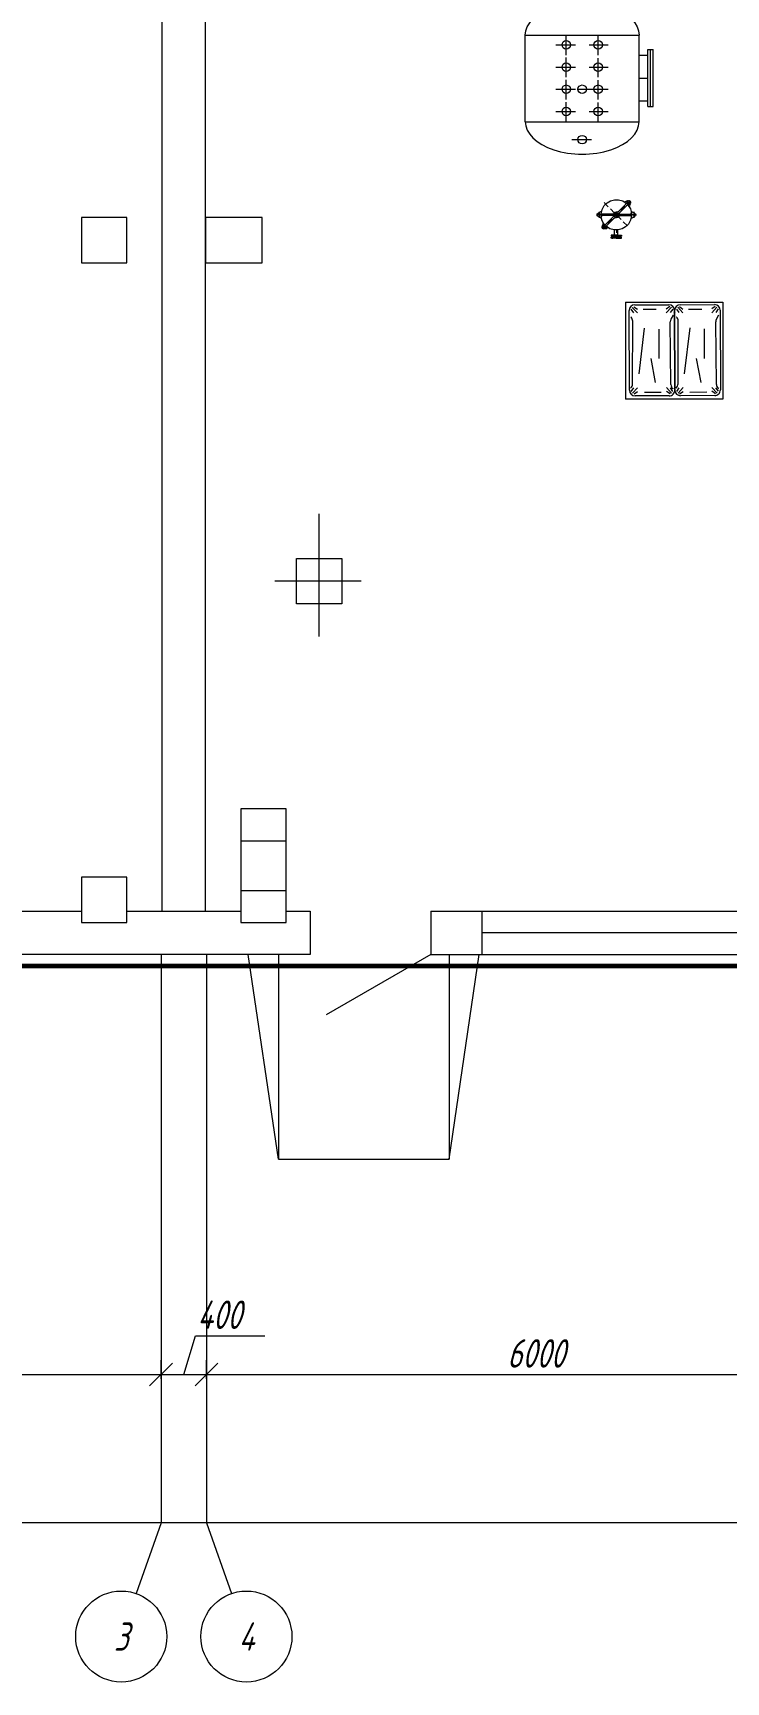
# Model space of a CAD drawing. Header units: millimetres. Extents: x 1337 to 8186, y 1899 to 5236.
# Drawn here: x 2171.2 to 2232.1, y 2461.1 to 2606.1 of the extents above; entities that cross this region are included whole.
import ezdxf
from ezdxf.enums import TextEntityAlignment as Align

# ---------------------------------------------------------------- set-up
doc = ezdxf.new("R2010")
doc.units = ezdxf.units.MM
doc.layers.add('Линия связи (Вновь)', color=3, linetype='Continuous', lineweight=60)
doc.layers.add('Строительный', color=251, linetype='Continuous', lineweight=13)
doc.styles.add('Simplex', font='simplex.shx', dxfattribs={"width": 0.7, "oblique": 15})

# ---------------------------------------------------------------- blocks, each defined once
blk = doc.blocks.new('A$C178B2837')
at = {"layer": 'Строительный', "ltscale": 100}
for p, q in [((167.26, 220.71), (167.26, 375.11)), ((171.06, 220.71), (171.06, 375.11)), ((199.17, 290.12), (199.17, 297.72)), ((199.17, 297.72), (209.17, 297.72)), ((202.77, 295.97), (202.77, 297.7)), ((205.57, 295.97), (205.57, 297.66)), ((209.17, 290.12), (209.17, 297.72)), ((201.86, 296.87), (203.59, 296.87)), ((204.78, 296.87), (206.45, 296.87)), ((209.17, 295.96), (209.94, 295.96)), ((209.94, 291.46), (209.94, 296.46)), ((209.94, 296.46), (210.39, 296.46)), ((210.17, 291.46), (210.17, 296.46)), ((210.39, 291.46), (210.39, 296.46)), ((201.86, 294.92), (203.59, 294.92)), ((202.77, 294.02), (202.77, 295.75)), ((204.78, 294.92), (206.45, 294.92)), ((205.57, 294.02), (205.57, 295.71)), ((201.86, 292.97), (203.59, 292.97)), ((202.77, 292.07), (202.77, 293.8)), ((203.79, 292.97), (206.45, 292.97)), ((205.57, 292.07), (205.57, 293.76)), ((209.17, 293.96), (209.94, 293.96)), ((202.77, 290.12), (202.77, 291.85)), ((205.57, 290.12), (205.57, 291.81)), ((209.17, 291.96), (209.94, 291.96)), ((209.94, 291.46), (210.39, 291.46)), ((199.17, 290.12), (209.17, 290.12)), ((201.86, 291.02), (203.59, 291.02)), ((204.78, 291.02), (206.45, 291.02)), ((203.26, 288.54), (204.99, 288.54)), ((206.45, 282.64), (206.09, 283.01)), ((207.33, 282.19), (208.1, 282.96)), ((208.2, 282.86), (207.43, 282.09)), ((207.91, 283.05), (207.96, 283.1)), ((207.96, 283.1), (208.1, 283.15)), ((208.02, 282.78), (208.02, 282.78)), ((208.14, 283.19), (208.05, 283.1)), ((208.05, 283.1), (208.09, 283.06)), ((208.15, 283.09), (208.06, 283)), ((208.06, 283), (208.15, 282.91)), ((208.2, 283.17), (208.07, 283.05)), ((208.07, 283.05), (208.09, 283.03)), ((208.08, 283.16), (208.22, 283.03)), ((208.14, 283.14), (208.1, 283.11)), ((208.11, 282.88), (208.41, 283.17)), ((208.18, 283.15), (208.14, 283.19)), ((208.15, 283.09), (208.24, 283.18)), ((208.24, 282.83), (208.15, 282.91)), ((208.17, 283.17), (208.19, 283.17)), ((208.22, 283.15), (208.2, 283.17)), ((208.24, 283.18), (208.33, 283.09)), ((208.24, 283), (208.24, 283)), ((208.33, 282.91), (208.24, 282.83)), ((208.27, 282.97), (208.41, 282.83)), ((208.28, 282.83), (208.27, 282.85)), ((208.28, 283.14), (208.29, 283.15)), ((208.41, 282.96), (208.28, 282.83)), ((208.28, 282.67), (208.34, 282.73)), ((208.39, 283.05), (208.29, 283.15)), ((208.42, 283), (208.33, 283.09)), ((208.33, 282.91), (208.42, 283)), ((208.34, 282.73), (208.41, 282.95)), ((208.39, 283.05), (208.38, 283.04)), ((208.39, 282.98), (208.41, 282.96)), ((164.16, 281.71), (160.16, 281.71)), ((160.16, 281.71), (160.16, 277.71)), ((164.16, 277.71), (164.16, 281.71)), ((176.06, 281.71), (171.06, 281.71)), ((171.06, 281.71), (171.06, 277.71)), ((176.06, 277.71), (176.06, 281.71)), ((205.83, 281.93), (205.43, 281.93)), ((205.77, 282.2), (205.57, 282.09)), ((205.77, 281.66), (205.57, 281.77)), ((205.65, 282.2), (205.65, 281.66)), ((205.85, 282.2), (205.77, 282.2)), ((205.85, 281.66), (205.77, 281.66)), ((205.83, 281.93), (205.83, 281.86)), ((205.83, 281.85), (205.83, 281.86)), ((205.83, 281.84), (205.83, 281.85)), ((205.84, 281.83), (205.83, 281.84)), ((205.85, 281.82), (205.84, 281.83)), ((205.86, 281.82), (205.85, 281.82)), ((205.86, 281.82), (205.88, 281.82)), ((205.89, 281.83), (205.88, 281.82)), ((205.9, 281.83), (205.89, 281.83)), ((205.91, 281.84), (205.9, 281.83)), ((205.92, 281.86), (205.91, 281.85)), ((205.91, 281.85), (205.91, 281.84)), ((207, 282), (205.92, 282)), ((205.92, 282), (205.92, 281.93)), ((205.92, 281.93), (205.92, 281.86)), ((207, 281.86), (205.92, 281.86)), ((205.96, 281.93), (205.96, 281.93)), ((206.63, 281.93), (206.09, 281.93)), ((206.91, 281.77), (206.18, 281.04)), ((206.28, 280.94), (207.01, 281.67)), ((206.41, 281.17), (206.79, 281.55)), ((206.55, 282.55), (206.55, 282.55)), ((207.02, 282.08), (206.64, 282.45)), ((206.76, 281.93), (206.76, 281.93)), ((206.88, 281.65), (206.88, 281.65)), ((207.43, 281.93), (206.9, 281.93)), ((206.92, 281.83), (206.91, 281.86)), ((206.92, 281.78), (206.91, 281.77)), ((206.91, 281.77), (206.91, 281.77)), ((206.92, 281.83), (206.92, 281.86)), ((206.92, 281.79), (206.92, 281.83)), ((206.92, 281.79), (206.92, 281.78)), ((206.97, 282), (207, 282.04)), ((206.98, 281.74), (207.36, 282.12)), ((207, 282.04), (207.03, 282.07)), ((207.01, 281.67), (207.02, 281.68)), ((207.01, 281.67), (207.01, 281.67)), ((207.02, 281.68), (207.03, 281.68)), ((207.12, 281.98), (207.12, 281.98)), ((207.59, 281.51), (207.21, 281.89)), ((207.31, 282.18), (207.3, 282.18)), ((207.32, 282.18), (207.31, 282.18)), ((207.34, 281.82), (207.31, 281.79)), ((207.33, 282.19), (207.32, 282.18)), ((207.33, 282), (208.42, 282)), ((207.33, 281.86), (208.42, 281.86)), ((207.36, 281.86), (207.34, 281.82)), ((207.42, 282.08), (207.43, 282.09)), ((207.42, 282.07), (207.42, 282.08)), ((207.42, 282.06), (207.42, 282.07)), ((207.42, 282.06), (207.42, 282.03)), ((207.42, 282.03), (207.42, 282)), ((207.42, 282.02), (207.42, 282)), ((207.45, 282.21), (207.45, 282.21)), ((207.55, 282.31), (207.92, 282.69)), ((207.57, 281.93), (207.57, 281.93)), ((207.68, 281.41), (207.69, 281.41)), ((208.24, 281.93), (207.7, 281.93)), ((208.15, 280.95), (207.78, 281.32)), ((208.37, 281.93), (208.37, 281.93)), ((208.42, 282.02), (208.43, 282.03)), ((208.42, 282.01), (208.42, 282.02)), ((208.42, 282), (208.42, 282.01)), ((208.42, 281.93), (208.42, 282)), ((208.42, 281.86), (208.42, 281.93)), ((208.43, 282.03), (208.44, 282.04)), ((208.44, 282.04), (208.45, 282.04)), ((208.47, 282.04), (208.45, 282.04)), ((208.47, 281.82), (208.45, 281.82)), ((208.47, 282.04), (208.48, 282.04)), ((208.48, 281.82), (208.47, 281.82)), ((208.48, 282.2), (208.56, 282.2)), ((208.48, 282.04), (208.49, 282.03)), ((208.49, 281.83), (208.48, 281.82)), ((208.48, 281.66), (208.56, 281.66)), ((208.49, 282.03), (208.5, 282.02)), ((208.5, 281.84), (208.49, 281.83)), ((208.5, 282.02), (208.5, 282.01)), ((208.5, 282.01), (208.51, 282)), ((208.9, 281.93), (208.5, 281.93)), ((208.51, 281.86), (208.5, 281.85)), ((208.5, 281.85), (208.5, 281.84)), ((208.51, 281.93), (208.51, 282)), ((208.51, 281.93), (208.51, 281.86)), ((208.56, 282.2), (208.77, 282.09)), ((208.56, 281.66), (208.77, 281.77)), ((208.69, 282.2), (208.69, 281.66)), ((205.91, 281.04), (206.29, 280.66)), ((205.99, 281.13), (205.92, 280.91)), ((205.93, 280.9), (206.05, 281.02)), ((205.93, 280.69), (206.22, 280.98)), ((205.98, 280.74), (205.93, 280.9)), ((206.13, 280.7), (205.98, 280.74)), ((206.05, 281.19), (205.99, 281.13)), ((206.05, 281.02), (206.21, 280.97)), ((206.25, 280.81), (206.13, 280.7)), ((206.15, 281.03), (206.14, 281.03)), ((206.16, 281.03), (206.15, 281.03)), ((206.37, 280.76), (206.15, 280.69)), ((206.18, 281.04), (206.16, 281.03)), ((206.21, 280.97), (206.25, 280.81)), ((206.27, 280.93), (206.28, 280.94)), ((206.27, 280.91), (206.27, 280.93)), ((206.27, 280.9), (206.27, 280.91)), ((206.31, 281.08), (206.31, 281.08)), ((206.43, 280.81), (206.37, 280.76)), ((207.17, 280.14), (206.72, 280.14)), ((206.72, 280.14), (206.72, 280.05)), ((206.72, 280.05), (207.17, 280.05)), ((206.72, 279.96), (207.17, 279.97)), ((206.72, 279.88), (206.72, 279.96)), ((207.17, 279.88), (206.72, 279.88)), ((206.8, 280.18), (206.8, 280.04)), ((206.8, 279.99), (206.8, 280)), ((206.8, 279.95), (206.8, 279.81)), ((206.86, 280.02), (206.83, 280.05)), ((206.83, 279.97), (206.86, 280)), ((206.86, 280), (206.86, 280.02)), ((206.86, 280.02), (207.17, 280.02)), ((206.86, 280), (207.17, 280)), ((207.02, 280.14), (207.02, 280.6)), ((207.17, 280.63), (207.17, 280.36)), ((207.17, 280.23), (207.17, 280.23)), ((207.17, 280.14), (207.61, 280.14)), ((207.17, 280.09), (207.17, 279.82)), ((207.61, 280.05), (207.17, 280.05)), ((207.47, 280.02), (207.17, 280.02)), ((207.47, 280), (207.17, 280)), ((207.61, 279.96), (207.17, 279.97)), ((207.17, 279.88), (207.61, 279.88)), ((207.31, 280.14), (207.31, 280.6)), ((207.47, 280.02), (207.51, 280.05)), ((207.47, 280), (207.47, 280.02)), ((207.51, 279.96), (207.47, 280)), ((207.53, 280.16), (207.53, 280.04)), ((207.53, 280), (207.53, 280.01)), ((207.53, 279.96), (207.53, 279.85)), ((207.61, 280.14), (207.61, 280.05)), ((207.61, 279.88), (207.61, 279.96)), ((160.16, 277.71), (164.16, 277.71)), ((171.06, 277.71), (176.06, 277.71)), ((207.98, 274.25), (216.53, 274.25)), ((207.98, 274.25), (207.98, 265.71)), ((208.79, 274.02), (211.79, 274.02)), ((212.79, 274.03), (215.79, 274.04)), ((216.53, 274.25), (216.53, 265.71)), ((208.31, 266.51), (208.29, 273.51)), ((208.4, 273.34), (208.4, 273.34)), ((208.45, 273.63), (208.67, 273.32)), ((208.46, 272.95), (208.47, 272.94)), ((208.57, 273.79), (209.02, 273.3)), ((208.59, 267.07), (208.61, 272.58)), ((208.71, 273.85), (209.02, 273.64)), ((209.51, 273.64), (210.67, 273.64)), ((211.86, 273.86), (211.55, 273.64)), ((212, 273.8), (211.55, 273.31)), ((212.12, 273.65), (211.9, 273.33)), ((212.15, 273.1), (211.96, 272.77)), ((212.18, 273.35), (212.18, 273.35)), ((212.29, 273.53), (212.31, 266.53)), ((212.31, 266.53), (212.29, 273.53)), ((212.4, 273.35), (212.4, 273.35)), ((212.45, 273.65), (212.67, 273.33)), ((212.46, 272.96), (212.47, 272.95)), ((212.57, 273.8), (213.02, 273.31)), ((212.59, 267.08), (212.61, 272.59)), ((212.71, 273.86), (213.02, 273.65)), ((213.51, 273.65), (214.67, 273.65)), ((215.86, 273.87), (215.55, 273.66)), ((216, 273.81), (215.55, 273.32)), ((216.12, 273.66), (215.9, 273.34)), ((216.15, 273.11), (215.96, 272.78)), ((216.18, 273.36), (216.18, 273.36)), ((216.29, 273.54), (216.31, 266.54)), ((209.17, 267.94), (209.64, 271.98)), ((210.89, 271.89), (210.89, 269.29)), ((211.97, 267), (211.9, 272.51)), ((213.17, 267.95), (213.64, 271.99)), ((214.89, 271.9), (214.89, 269.3)), ((215.97, 267.01), (215.9, 272.53)), ((210.61, 267.18), (210.22, 269.29)), ((214.61, 267.19), (214.22, 269.3)), ((216.53, 265.71), (207.98, 265.71)), ((208.42, 266.69), (208.42, 266.69)), ((208.48, 266.39), (208.69, 266.71)), ((208.59, 266.24), (209.04, 266.73)), ((208.73, 266.18), (209.04, 266.4)), ((211.81, 266.02), (208.81, 266.02)), ((209.63, 266.34), (211.11, 266.34)), ((212.02, 266.25), (211.57, 266.74)), ((211.89, 266.19), (211.57, 266.4)), ((212.14, 266.41), (211.92, 266.72)), ((212.15, 266.62), (212.12, 266.65)), ((212.2, 266.7), (212.2, 266.7)), ((212.42, 266.7), (212.42, 266.7)), ((212.48, 266.41), (212.69, 266.72)), ((212.59, 266.25), (213.04, 266.74)), ((212.73, 266.19), (213.04, 266.41)), ((215.81, 266.04), (212.81, 266.03)), ((213.63, 266.35), (215.11, 266.36)), ((216.02, 266.26), (215.57, 266.75)), ((215.89, 266.2), (215.57, 266.42)), ((216.14, 266.42), (215.92, 266.73)), ((216.15, 266.63), (216.12, 266.67)), ((216.2, 266.71), (216.2, 266.72)), ((181.06, 244.86), (181.06, 255.63)), ((179.06, 247.72), (179.06, 251.72)), ((179.06, 251.72), (183.06, 251.72)), ((183.06, 251.72), (183.06, 247.72)), ((184.75, 249.72), (177.16, 249.72)), ((183.06, 247.72), (179.06, 247.72)), ((178.16, 229.71), (174.16, 229.71)), ((174.16, 229.71), (174.16, 219.71)), ((178.16, 219.71), (178.16, 229.71)), ((174.16, 226.89), (178.16, 226.89)), ((164.16, 223.71), (160.16, 223.71)), ((160.16, 223.71), (160.16, 219.71)), ((164.16, 219.71), (164.16, 223.71)), ((174.16, 222.54), (178.16, 222.54)), ((136.36, 220.71), (160.16, 220.71)), ((164.16, 220.71), (174.16, 220.71)), ((167.16, 220.69), (167.16, 220.71)), ((178.16, 220.71), (180.26, 220.71)), ((180.26, 220.71), (180.26, 216.91)), ((190.86, 220.71), (190.86, 216.91)), ((190.86, 220.71), (229.16, 220.71)), ((195.36, 220.71), (195.36, 216.91)), ((160.16, 219.71), (164.16, 219.71)), ((174.16, 219.71), (178.16, 219.71)), ((225.56, 218.81), (195.36, 218.81)), ((180.26, 216.91), (136.36, 216.91)), ((177.76, 216.91), (161.26, 216.91)), ((167.16, 216.91), (167.16, 166.94)), ((171.16, 216.91), (171.16, 166.94)), ((177.47, 198.91), (174.81, 216.91)), ((177.47, 216.91), (177.47, 198.91)), ((190.86, 216.91), (181.68, 211.61)), ((190.86, 216.91), (226.06, 216.91)), ((192.47, 216.91), (192.47, 198.91)), ((192.47, 198.91), (195.12, 216.91)), ((177.47, 198.91), (192.47, 198.91)), ((169.16, 179.98), (170.18, 183.38)), ((170.18, 183.38), (176.27, 183.38)), ((167.16, 179.6), (167.16, 181.23)), ((167.16, 179.6), (167.16, 181.23)), ((171.16, 179.6), (171.16, 181.23)), ((171.16, 179.6), (171.16, 181.23)), ((105.16, 179.98), (169.16, 179.98)), ((165.16, 179.98), (173.16, 179.98)), ((166.16, 178.98), (168.16, 180.98)), ((168.16, 180.98), (166.16, 178.98)), ((169.16, 179.98), (233.16, 179.98)), ((172.16, 180.98), (170.16, 178.98)), ((170.16, 178.98), (172.16, 180.98)), ((657.16, 166.94), (45.16, 166.94)), ((167.16, 166.94), (164.98, 160.72)), ((171.16, 166.94), (173.34, 160.72))]:
    blk.add_line(p, q, dxfattribs=at)
for centre, radius in [((202.77, 296.87), 0.375), ((205.57, 296.87), 0.375), ((202.77, 294.92), 0.375), ((205.57, 294.92), 0.375), ((202.77, 292.97), 0.375), ((204.17, 292.97), 0.375), ((205.57, 292.97), 0.375), ((202.77, 291.02), 0.375), ((205.57, 291.02), 0.375), ((204.17, 288.54), 0.375), ((163.66, 156.94), 4), ((174.66, 156.94), 4)]:
    blk.add_circle(centre, radius, dxfattribs=at)
for centre, start, end in [((208.79, 273.52), 90.1706, 180.1706), ((208.79, 273.52), 90.1706, 180.1706), ((211.79, 273.52), 0.1706, 90.1706), ((211.79, 273.52), 0.1706, 90.1706), ((211.79, 273.52), 0.1706, 90.1706), ((212.79, 273.53), 90.1706, 180.1706), ((212.79, 273.53), 90.1706, 180.1706), ((215.79, 273.54), 0.1706, 90.1706), ((215.79, 273.54), 0.1706, 90.1706), ((215.79, 273.54), 0.1706, 90.1706), ((208.11, 272.58), 359.7774, 45.1274), ((212.4, 272.52), 150.7319, 180.7242), ((212.11, 272.59), 359.7774, 45.1274), ((216.4, 272.53), 150.7319, 180.7242), ((208.09, 267.07), 310.8148, 359.7774), ((212.47, 267.01), 180.7242, 225.1272), ((212.09, 267.08), 310.8148, 359.7774), ((216.47, 267.02), 180.7242, 225.1272), ((208.81, 266.52), 180.1706, 270.1706), ((211.81, 266.52), 270.1706, 0.1706), ((211.81, 266.52), 270.1706, 0.1706), ((212.81, 266.53), 180.1706, 270.1706), ((215.81, 266.54), 270.1706, 0.1706), ((215.81, 266.54), 270.1706, 0.1706)]:
    blk.add_arc(centre, 0.5, start, end, dxfattribs=at)
at = {"layer": 'Строительный', "ltscale": 100, "extrusion": (0, 0, -1)}
blk.add_ellipse((204.17, 297.72), major_axis=(-5, 0), ratio=0.571, start_param=0, end_param=3.141593, dxfattribs=at)
at = {"layer": 'Строительный', "ltscale": 100}
blk.add_ellipse((204.17, 290.12), major_axis=(-5, 0), ratio=0.571, start_param=0, end_param=3.141593, dxfattribs=at)
for points in [[(205.83, 282.02), (205.91, 283.14), (207.22, 283.67), (208.06, 282.93)], [(208.11, 283.11), (208.09, 283.13), (208.12, 283.15), (208.13, 283.14)], [(208.13, 283.14), (208.15, 283.12), (208.12, 283.1), (208.11, 283.11)], [(208.16, 282.82), (208.36, 282.6), (208.49, 282.31), (208.5, 282.02)], [(208.19, 283.17), (208.32, 283.22), (208.45, 283.09), (208.41, 282.95)], [(205.57, 281.77), (205.44, 281.84), (205.44, 282.02), (205.57, 282.09)], [(205.62, 281.9), (205.58, 281.94), (205.64, 282), (205.68, 281.96)], [(205.68, 281.96), (205.72, 281.92), (205.66, 281.86), (205.62, 281.9)], [(205.83, 281.93), (205.83, 281.98), (205.81, 282.05), (205.88, 282.04)], [(206.17, 281.03), (205.97, 281.26), (205.85, 281.54), (205.83, 281.84)], [(205.88, 282.04), (205.9, 282.04), (205.91, 282.02), (205.92, 282)], [(208.5, 281.84), (208.42, 280.72), (207.12, 280.19), (206.27, 280.93)], [(207.04, 281.8), (206.88, 281.98), (207.12, 282.22), (207.29, 282.06)], [(206.91, 282), (206.95, 282.15), (207.12, 282.24), (207.27, 282.18)], [(207.07, 281.83), (206.94, 281.97), (207.13, 282.16), (207.27, 282.03)], [(207.03, 282.07), (207.1, 282.14), (207.2, 282.18), (207.3, 282.18)], [(207.31, 281.79), (207.24, 281.72), (207.13, 281.67), (207.03, 281.68)], [(207.29, 282.06), (207.45, 281.88), (207.22, 281.64), (207.04, 281.8)], [(207.27, 282.03), (207.4, 281.89), (207.21, 281.7), (207.07, 281.83)], [(207.42, 281.86), (207.39, 281.71), (207.22, 281.62), (207.07, 281.68)], [(208.45, 281.82), (208.43, 281.82), (208.42, 281.84), (208.42, 281.86)], [(208.65, 281.9), (208.61, 281.94), (208.67, 282), (208.72, 281.96)], [(208.72, 281.96), (208.76, 281.92), (208.7, 281.86), (208.65, 281.9)], [(208.77, 282.09), (208.9, 282.02), (208.9, 281.84), (208.77, 281.77)], [(205.98, 280.72), (205.84, 280.85), (205.96, 281.07), (206.14, 281.03)], [(206.03, 280.79), (205.95, 280.88), (206.07, 281), (206.16, 280.92)], [(206.27, 280.9), (206.31, 280.73), (206.11, 280.61), (205.98, 280.72)], [(206.16, 280.92), (206.24, 280.83), (206.12, 280.71), (206.03, 280.79)]]:
    blk.add_open_spline(points, degree=3, dxfattribs=at)
at = {"layer": 'Строительный', "ltscale": 100, "style": 'Simplex', "oblique": 15, "width": 0.7}
for s, p in [('400', (170.34, 183.98)), ('6000', (197.57, 180.58))]:
    blk.add_text(s, height=2.5, dxfattribs=at).set_placement(p)
for s, p in [('3', (163.66, 156.94)), ('4', (174.66, 156.94))]:
    blk.add_text(s, height=2.5, dxfattribs=at).set_placement(p, align=Align.MIDDLE_CENTER)

msp = doc.modelspace()

# ---------------------------------------------------------------- linework, layer by layer
at = {"layer": 'Линия связи (Вновь)'}
msp.add_line((2157.5, 2524.11), (2249.5, 2524.11), dxfattribs=at)

# ---------------------------------------------------------------- block references
msp.add_blockref('A$C178B2837', (2015.33, 2308.2), dxfattribs=at)

doc.saveas('drawing.dxf')
